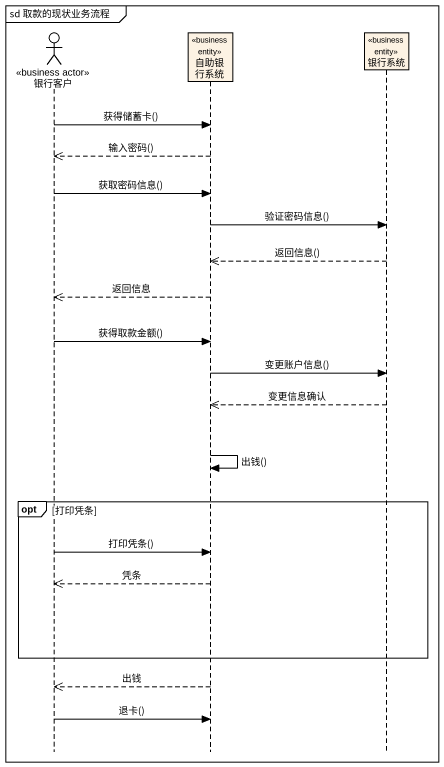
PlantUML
@startuml
mainframe sd 取款的现状业务流程
hide footbox
actor 银行客户 <<business actor>>
participant 自助银行系统 <<business entity>>
participant 银行系统 <<business entity>>

银行客户 -> 自助银行系统 : 获得储蓄卡()
自助银行系统 -->> 银行客户 : 输入密码()
银行客户 -> 自助银行系统 : 获取密码信息()
自助银行系统 -> 银行系统 : 验证密码信息()
银行系统 -->> 自助银行系统 : 返回信息()
自助银行系统 -->> 银行客户 : 返回信息
银行客户 -> 自助银行系统 : 获得取款金额()
自助银行系统 -> 银行系统 : 变更账户信息()
银行系统 -->> 自助银行系统 : 变更信息确认
自助银行系统 -> 自助银行系统 : 出钱()
opt 打印凭条
  银行客户 -> 自助银行系统 : 打印凭条()
  自助银行系统 -->> 银行客户 : 凭条
end
自助银行系统 -->> 银行客户 : 出钱
银行客户 -> 自助银行系统 : 退卡()
@enduml
